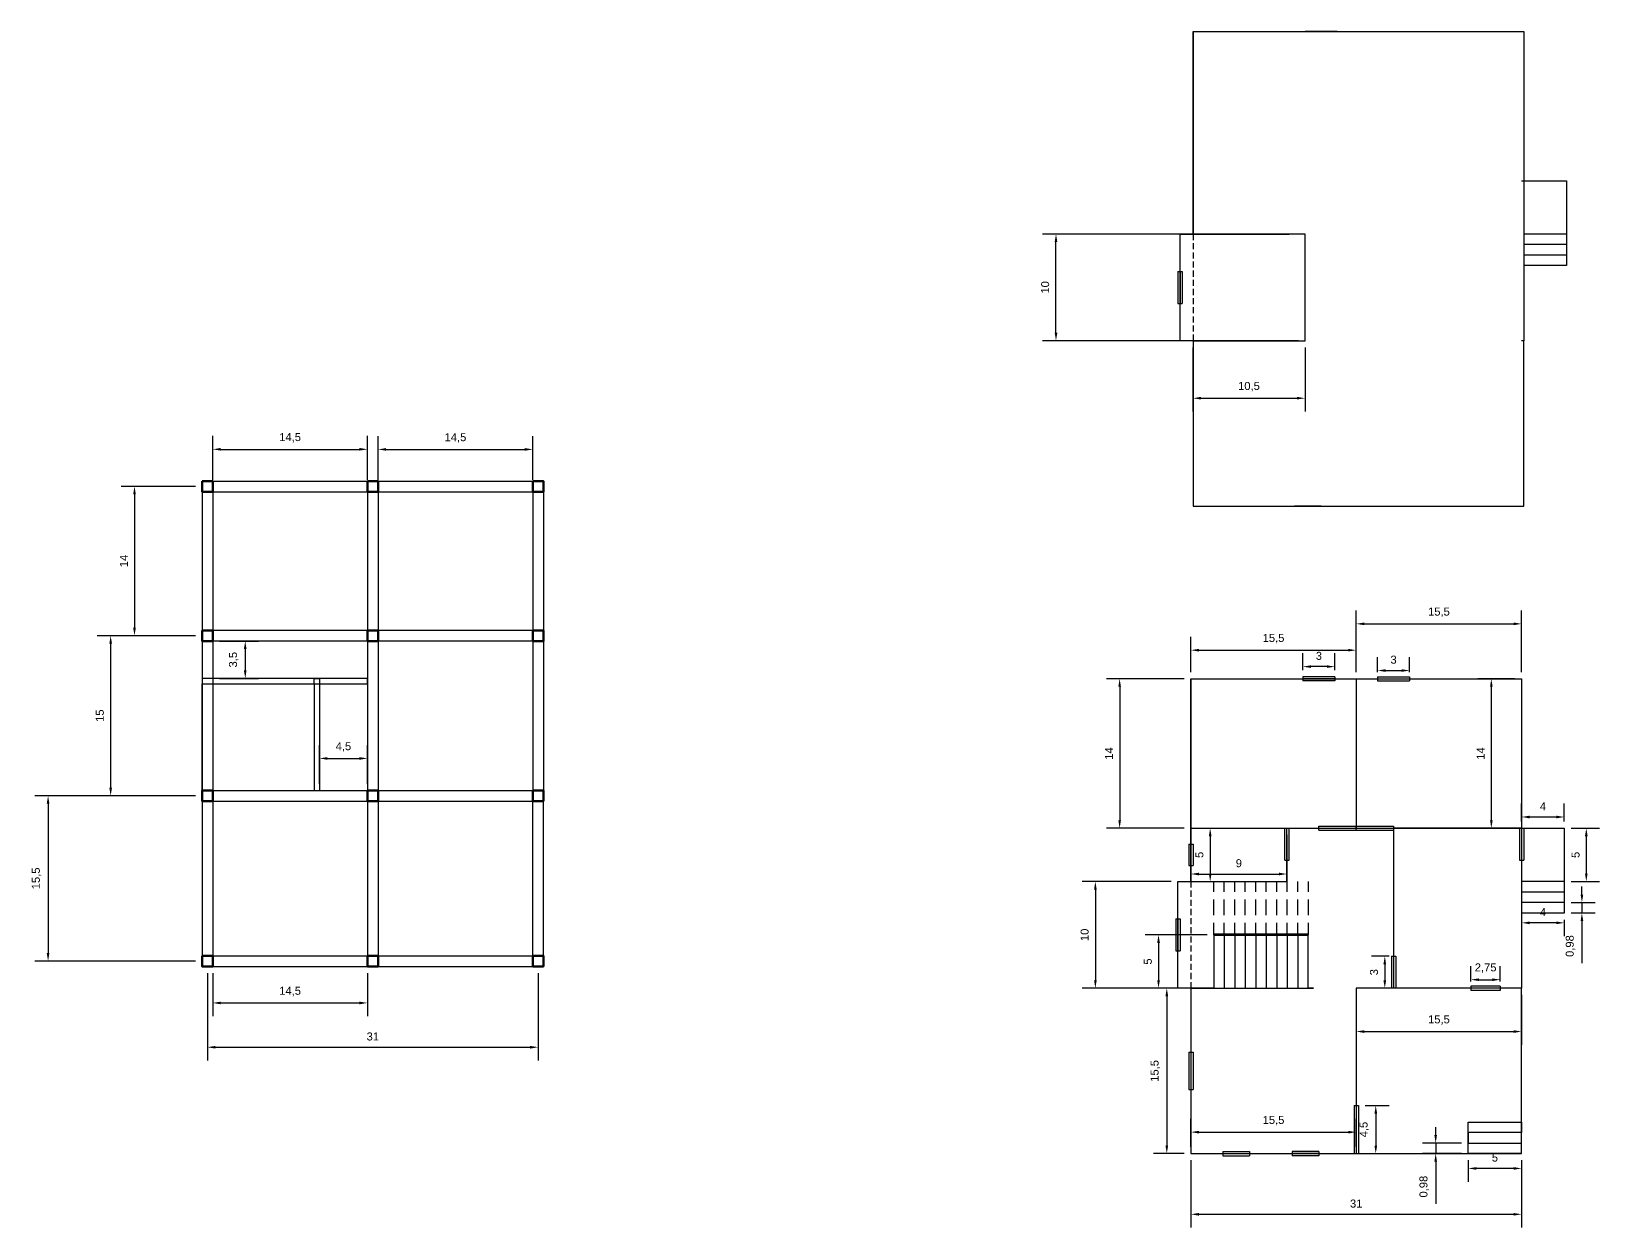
# Model space of a CAD drawing. Header units: feet. Extents: x 2058 to 2206, y 1961 to 2240.
# Drawn here: x 2057.8 to 2204.8, y 2127.8 to 2239.9 of the extents above; entities that cross this region are included whole.
import ezdxf

# ---------------------------------------------------------------- set-up
doc = ezdxf.new("R2010")
doc.units = ezdxf.units.FT
doc.header["$LTSCALE"] = 0.09
doc.linetypes.add('HIDDEN', pattern=[9.525, 6.35, -3.175])
doc.layers.add('Columns', color=160, linetype='Continuous', lineweight=158)
doc.layers.add('Dotted', color=31, linetype='HIDDEN')
doc.layers.add('Openings', color=130, linetype='Continuous')
doc.styles.get("Standard").update_dxf_attribs({"font": 'arial.ttf'})
doc.dimstyles.new('ISO-25', dxfattribs={"dimtxt": 0.75, "dimasz": 0.75, "dimexe": 1.25, "dimexo": 0.625, "dimtad": 1, "dimtxsty": 'Standard', "dimcen": 2.5, "dimadec": 0, "dimazin": 0, "dimtfac": 1, "dimtmove": 0, "dimatfit": 3, "dimfxl": 1, "dimarcsym": 0})

# ---------------------------------------------------------------- blocks, each defined once
blk = doc.blocks.new('*D21')
at = {"color": 0, "lineweight": -2, "transparency": 16777216}
for p, q in [((2166.71, 2210.3), (2166.71, 2204.29)), ((2177.21, 2210.3), (2177.21, 2204.29)), ((2167.46, 2205.54), (2176.46, 2205.54))]:
    blk.add_line(p, q, dxfattribs=at)
at = {"color": 0, "transparency": 16777216}
for points in [[(2167.46, 2205.67), (2167.46, 2205.42), (2166.71, 2205.54)], [(2176.46, 2205.67), (2176.46, 2205.42), (2177.21, 2205.54)]]:
    blk.add_solid(points, dxfattribs=at)
at = {"layer": 'Defpoints', "color": 0, "transparency": 16777216}
for p in [(2166.71, 2210.93), (2177.21, 2210.93), (2177.21, 2205.54)]:
    blk.add_point(p, dxfattribs=at)
at = {"color": 0, "transparency": 16777216, "insert": (2171.96, 2206.62), "char_height": 0.75, "attachment_point": 5}
blk.add_mtext('10,5', dxfattribs=at)
blk = doc.blocks.new('*D22')
at = {"color": 0, "lineweight": -2, "transparency": 16777216}
for p, q in [((2176.59, 2220.93), (2152.62, 2220.93)), ((2153.87, 2211.68), (2153.87, 2220.18)), ((2176.59, 2210.93), (2152.62, 2210.93))]:
    blk.add_line(p, q, dxfattribs=at)
at = {"color": 0, "transparency": 16777216}
for points in [[(2153.75, 2220.18), (2154, 2220.18), (2153.87, 2220.93)], [(2153.75, 2211.68), (2154, 2211.68), (2153.87, 2210.93)]]:
    blk.add_solid(points, dxfattribs=at)
at = {"layer": 'Defpoints', "color": 0, "transparency": 16777216}
for p in [(2153.87, 2220.93), (2177.21, 2220.93), (2177.21, 2210.93)]:
    blk.add_point(p, dxfattribs=at)
at = {"color": 0, "transparency": 16777216, "insert": (2152.86, 2215.93), "char_height": 0.75, "attachment_point": 5, "rotation": 90}
blk.add_mtext('10', dxfattribs=at)
blk = doc.blocks.new('*D23')
at = {"color": 0, "lineweight": -2, "transparency": 16777216}
for p, q in [((2073.21, 2183.28), (2064.02, 2183.28)), ((2065.27, 2182.53), (2065.27, 2169.03)), ((2073.21, 2168.28), (2064.02, 2168.28))]:
    blk.add_line(p, q, dxfattribs=at)
at = {"color": 0, "transparency": 16777216}
for points in [[(2065.15, 2182.53), (2065.4, 2182.53), (2065.27, 2183.28)], [(2065.15, 2169.03), (2065.4, 2169.03), (2065.27, 2168.28)]]:
    blk.add_solid(points, dxfattribs=at)
at = {"layer": 'Defpoints', "color": 0, "transparency": 16777216}
for p in [(2073.84, 2183.28), (2065.27, 2168.28), (2073.84, 2168.28)]:
    blk.add_point(p, dxfattribs=at)
at = {"color": 0, "transparency": 16777216, "insert": (2064.26, 2175.78), "char_height": 0.75, "attachment_point": 5, "rotation": 90}
blk.add_mtext('15', dxfattribs=at)
blk = doc.blocks.new('*D24')
at = {"color": 0, "lineweight": -2, "transparency": 16777216}
for p, q in [((2073.21, 2168.28), (2058.16, 2168.28)), ((2059.41, 2167.53), (2059.41, 2153.53)), ((2073.21, 2152.78), (2058.16, 2152.78))]:
    blk.add_line(p, q, dxfattribs=at)
at = {"color": 0, "transparency": 16777216}
for points in [[(2059.28, 2167.53), (2059.53, 2167.53), (2059.41, 2168.28)], [(2059.28, 2153.53), (2059.53, 2153.53), (2059.41, 2152.78)]]:
    blk.add_solid(points, dxfattribs=at)
at = {"layer": 'Defpoints', "color": 0, "transparency": 16777216}
for p in [(2073.84, 2168.28), (2059.41, 2152.78), (2073.84, 2152.78)]:
    blk.add_point(p, dxfattribs=at)
at = {"color": 0, "transparency": 16777216, "insert": (2058.33, 2160.53), "char_height": 0.75, "attachment_point": 5, "rotation": 90}
blk.add_mtext('15,5', dxfattribs=at)
blk = doc.blocks.new('*D25')
at = {"color": 0, "lineweight": -2, "transparency": 16777216}
for p, q in [((2074.34, 2151.65), (2074.34, 2143.46)), ((2105.34, 2151.65), (2105.34, 2143.46)), ((2075.09, 2144.71), (2104.59, 2144.71))]:
    blk.add_line(p, q, dxfattribs=at)
at = {"color": 0, "transparency": 16777216}
for points in [[(2075.09, 2144.83), (2075.09, 2144.58), (2074.34, 2144.71)], [(2104.59, 2144.83), (2104.59, 2144.58), (2105.34, 2144.71)]]:
    blk.add_solid(points, dxfattribs=at)
at = {"layer": 'Defpoints', "color": 0, "transparency": 16777216}
for p in [(2074.34, 2152.28), (2105.34, 2152.28), (2105.34, 2144.71)]:
    blk.add_point(p, dxfattribs=at)
at = {"color": 0, "transparency": 16777216, "insert": (2089.84, 2145.71), "char_height": 0.75, "attachment_point": 5}
blk.add_mtext('31', dxfattribs=at)
blk = doc.blocks.new('*D26')
at = {"color": 0, "lineweight": -2, "transparency": 16777216}
for p, q in [((2074.84, 2151.65), (2074.84, 2147.61)), ((2089.34, 2151.65), (2089.34, 2147.61)), ((2075.59, 2148.86), (2088.59, 2148.86))]:
    blk.add_line(p, q, dxfattribs=at)
at = {"color": 0, "transparency": 16777216}
for points in [[(2075.59, 2148.98), (2075.59, 2148.73), (2074.84, 2148.86)], [(2088.59, 2148.98), (2088.59, 2148.73), (2089.34, 2148.86)]]:
    blk.add_solid(points, dxfattribs=at)
at = {"layer": 'Defpoints', "color": 0, "transparency": 16777216}
for p in [(2074.84, 2152.28), (2089.34, 2152.28), (2089.34, 2148.86)]:
    blk.add_point(p, dxfattribs=at)
at = {"color": 0, "transparency": 16777216, "insert": (2082.09, 2149.93), "char_height": 0.75, "attachment_point": 5}
blk.add_mtext('14,5', dxfattribs=at)
blk = doc.blocks.new('*D27')
at = {"color": 0, "lineweight": -2, "transparency": 16777216}
for p, q in [((2073.21, 2197.28), (2066.26, 2197.28)), ((2067.51, 2196.53), (2067.51, 2184.03)), ((2073.21, 2183.28), (2066.26, 2183.28))]:
    blk.add_line(p, q, dxfattribs=at)
at = {"color": 0, "transparency": 16777216}
for points in [[(2067.38, 2196.53), (2067.63, 2196.53), (2067.51, 2197.28)], [(2067.38, 2184.03), (2067.63, 2184.03), (2067.51, 2183.28)]]:
    blk.add_solid(points, dxfattribs=at)
at = {"layer": 'Defpoints', "color": 0, "transparency": 16777216}
for p in [(2073.84, 2197.28), (2067.51, 2183.28), (2073.84, 2183.28)]:
    blk.add_point(p, dxfattribs=at)
at = {"color": 0, "transparency": 16777216, "insert": (2066.51, 2190.28), "char_height": 0.75, "attachment_point": 5, "rotation": 90}
blk.add_mtext('14', dxfattribs=at)
blk = doc.blocks.new('*D28')
at = {"color": 0, "lineweight": -2, "transparency": 16777216}
for p, q in [((2074.84, 2197.9), (2074.84, 2202)), ((2089.34, 2197.9), (2089.34, 2202)), ((2075.59, 2200.75), (2088.59, 2200.75))]:
    blk.add_line(p, q, dxfattribs=at)
at = {"color": 0, "transparency": 16777216}
for points in [[(2075.59, 2200.88), (2075.59, 2200.63), (2074.84, 2200.75)], [(2088.59, 2200.88), (2088.59, 2200.63), (2089.34, 2200.75)]]:
    blk.add_solid(points, dxfattribs=at)
at = {"layer": 'Defpoints', "color": 0, "transparency": 16777216}
for p in [(2089.34, 2200.75), (2074.84, 2197.28), (2089.34, 2197.28)]:
    blk.add_point(p, dxfattribs=at)
at = {"color": 0, "transparency": 16777216, "insert": (2082.09, 2201.83), "char_height": 0.75, "attachment_point": 5}
blk.add_mtext('14,5', dxfattribs=at)
blk = doc.blocks.new('*D29')
at = {"color": 0, "lineweight": -2, "transparency": 16777216}
for p, q in [((2090.34, 2197.9), (2090.34, 2201.99)), ((2104.84, 2197.9), (2104.84, 2201.99)), ((2091.09, 2200.74), (2104.09, 2200.74))]:
    blk.add_line(p, q, dxfattribs=at)
at = {"color": 0, "transparency": 16777216}
for points in [[(2091.09, 2200.87), (2091.09, 2200.62), (2090.34, 2200.74)], [(2104.09, 2200.87), (2104.09, 2200.62), (2104.84, 2200.74)]]:
    blk.add_solid(points, dxfattribs=at)
at = {"layer": 'Defpoints', "color": 0, "transparency": 16777216}
for p in [(2104.84, 2200.74), (2090.34, 2197.28), (2104.84, 2197.28)]:
    blk.add_point(p, dxfattribs=at)
at = {"color": 0, "transparency": 16777216, "insert": (2097.59, 2201.82), "char_height": 0.75, "attachment_point": 5}
blk.add_mtext('14,5', dxfattribs=at)
blk = doc.blocks.new('*D30')
at = {"color": 0, "lineweight": -2, "transparency": 16777216}
for p, q in [((2084.84, 2169.4), (2084.84, 2173.03)), ((2089.34, 2169.4), (2089.34, 2173.03)), ((2085.59, 2171.78), (2088.59, 2171.78))]:
    blk.add_line(p, q, dxfattribs=at)
at = {"color": 0, "transparency": 16777216}
for points in [[(2085.59, 2171.9), (2085.59, 2171.65), (2084.84, 2171.78)], [(2088.59, 2171.9), (2088.59, 2171.65), (2089.34, 2171.78)]]:
    blk.add_solid(points, dxfattribs=at)
at = {"layer": 'Defpoints', "color": 0, "transparency": 16777216}
for p in [(2089.34, 2171.78), (2084.84, 2168.78), (2089.34, 2168.78)]:
    blk.add_point(p, dxfattribs=at)
at = {"color": 0, "transparency": 16777216, "insert": (2087.09, 2172.85), "char_height": 0.75, "attachment_point": 5}
blk.add_mtext('4,5', dxfattribs=at)
blk = doc.blocks.new('*D31')
at = {"color": 0, "lineweight": -2, "transparency": 16777216}
for p, q in [((2075.46, 2182.78), (2079.14, 2182.78)), ((2077.89, 2182.03), (2077.89, 2180.03)), ((2075.46, 2179.28), (2079.14, 2179.28))]:
    blk.add_line(p, q, dxfattribs=at)
at = {"color": 0, "transparency": 16777216}
for points in [[(2077.76, 2182.03), (2078.01, 2182.03), (2077.89, 2182.78)], [(2077.76, 2180.03), (2078.01, 2180.03), (2077.89, 2179.28)]]:
    blk.add_solid(points, dxfattribs=at)
at = {"layer": 'Defpoints', "color": 0, "transparency": 16777216}
for p in [(2074.84, 2182.78), (2074.84, 2179.28), (2077.89, 2179.28)]:
    blk.add_point(p, dxfattribs=at)
at = {"color": 0, "transparency": 16777216, "insert": (2076.81, 2181.03), "char_height": 0.75, "attachment_point": 5, "rotation": 90}
blk.add_mtext('3,5', dxfattribs=at)
blk = doc.blocks.new('*D32')
at = {"color": 0, "lineweight": -2, "transparency": 16777216}
for p, q in [((2165.89, 2150.24), (2163.01, 2150.24)), ((2164.26, 2149.49), (2164.26, 2135.49)), ((2165.89, 2134.74), (2163.01, 2134.74))]:
    blk.add_line(p, q, dxfattribs=at)
at = {"color": 0, "transparency": 16777216}
for points in [[(2164.13, 2149.49), (2164.38, 2149.49), (2164.26, 2150.24)], [(2164.13, 2135.49), (2164.38, 2135.49), (2164.26, 2134.74)]]:
    blk.add_solid(points, dxfattribs=at)
at = {"layer": 'Defpoints', "color": 0, "transparency": 16777216}
for p in [(2166.51, 2150.24), (2164.26, 2134.74), (2166.51, 2134.74)]:
    blk.add_point(p, dxfattribs=at)
at = {"color": 0, "transparency": 16777216, "insert": (2163.18, 2142.49), "char_height": 0.75, "attachment_point": 5, "rotation": 90}
blk.add_mtext('15,5', dxfattribs=at)
blk = doc.blocks.new('*D33')
at = {"color": 0, "lineweight": -2, "transparency": 16777216}
for p, q in [((2166.51, 2134.11), (2166.51, 2127.8)), ((2197.51, 2134.11), (2197.51, 2127.8)), ((2167.26, 2129.05), (2196.76, 2129.05))]:
    blk.add_line(p, q, dxfattribs=at)
at = {"color": 0, "transparency": 16777216}
for points in [[(2167.26, 2129.17), (2167.26, 2128.92), (2166.51, 2129.05)], [(2196.76, 2129.17), (2196.76, 2128.92), (2197.51, 2129.05)]]:
    blk.add_solid(points, dxfattribs=at)
at = {"layer": 'Defpoints', "color": 0, "transparency": 16777216}
for p in [(2166.51, 2134.74), (2197.51, 2134.74), (2197.51, 2129.05)]:
    blk.add_point(p, dxfattribs=at)
at = {"color": 0, "transparency": 16777216, "insert": (2182.01, 2130.05), "char_height": 0.75, "attachment_point": 5}
blk.add_mtext('31', dxfattribs=at)
blk = doc.blocks.new('*D34')
at = {"color": 0, "lineweight": -2, "transparency": 16777216}
for p, q in [((2192.51, 2134.11), (2192.51, 2132.1)), ((2196.76, 2133.35), (2193.26, 2133.35)), ((2197.51, 2134.11), (2197.51, 2132.1))]:
    blk.add_line(p, q, dxfattribs=at)
at = {"color": 0, "transparency": 16777216}
for points in [[(2193.26, 2133.47), (2193.26, 2133.22), (2192.51, 2133.35)], [(2196.76, 2133.47), (2196.76, 2133.22), (2197.51, 2133.35)]]:
    blk.add_solid(points, dxfattribs=at)
at = {"layer": 'Defpoints', "color": 0, "transparency": 16777216}
for p in [(2192.51, 2134.74), (2197.51, 2134.74), (2192.51, 2133.35)]:
    blk.add_point(p, dxfattribs=at)
at = {"color": 0, "transparency": 16777216, "insert": (2195.01, 2134.36), "char_height": 0.75, "attachment_point": 5}
blk.add_mtext('5', dxfattribs=at)
blk = doc.blocks.new('*D35')
at = {"color": 0, "lineweight": -2, "transparency": 16777216}
for p, q in [((2189.46, 2136.47), (2189.46, 2137.22)), ((2191.89, 2135.72), (2188.21, 2135.72)), ((2189.46, 2135.72), (2189.46, 2134.74)), ((2191.89, 2134.74), (2188.21, 2134.74)), ((2189.46, 2133.99), (2189.46, 2130.04))]:
    blk.add_line(p, q, dxfattribs=at)
at = {"color": 0, "transparency": 16777216}
for points in [[(2189.33, 2136.47), (2189.58, 2136.47), (2189.46, 2135.72)], [(2189.33, 2133.99), (2189.58, 2133.99), (2189.46, 2134.74)]]:
    blk.add_solid(points, dxfattribs=at)
at = {"layer": 'Defpoints', "color": 0, "transparency": 16777216}
for p in [(2192.51, 2135.72), (2189.46, 2134.74), (2192.51, 2134.74)]:
    blk.add_point(p, dxfattribs=at)
at = {"color": 0, "transparency": 16777216, "insert": (2188.38, 2131.64), "char_height": 0.75, "attachment_point": 5, "rotation": 90}
blk.add_mtext('0,98', dxfattribs=at)
blk = doc.blocks.new('*D36')
at = {"color": 0, "lineweight": -2, "transparency": 16777216}
for p, q in [((2182.84, 2139.24), (2185.09, 2139.24)), ((2183.84, 2138.49), (2183.84, 2135.49)), ((2182.84, 2134.74), (2185.09, 2134.74))]:
    blk.add_line(p, q, dxfattribs=at)
at = {"color": 0, "transparency": 16777216}
for points in [[(2183.72, 2138.49), (2183.97, 2138.49), (2183.84, 2139.24)], [(2183.72, 2135.49), (2183.97, 2135.49), (2183.84, 2134.74)]]:
    blk.add_solid(points, dxfattribs=at)
at = {"layer": 'Defpoints', "color": 0, "transparency": 16777216}
for p in [(2182.21, 2139.24), (2182.21, 2134.74), (2183.84, 2134.74)]:
    blk.add_point(p, dxfattribs=at)
at = {"color": 0, "transparency": 16777216, "insert": (2182.77, 2136.99), "char_height": 0.75, "attachment_point": 5, "rotation": 90}
blk.add_mtext('4,5', dxfattribs=at)
blk = doc.blocks.new('*D37')
at = {"color": 0, "lineweight": -2, "transparency": 16777216}
for p, q in [((2164.68, 2160.24), (2156.31, 2160.24)), ((2157.56, 2159.49), (2157.56, 2150.99)), ((2164.68, 2150.24), (2156.31, 2150.24))]:
    blk.add_line(p, q, dxfattribs=at)
at = {"color": 0, "transparency": 16777216}
for points in [[(2157.44, 2159.49), (2157.69, 2159.49), (2157.56, 2160.24)], [(2157.44, 2150.99), (2157.69, 2150.99), (2157.56, 2150.24)]]:
    blk.add_solid(points, dxfattribs=at)
at = {"layer": 'Defpoints', "color": 0, "transparency": 16777216}
for p in [(2165.31, 2160.24), (2157.56, 2150.24), (2165.31, 2150.24)]:
    blk.add_point(p, dxfattribs=at)
at = {"color": 0, "transparency": 16777216, "insert": (2156.56, 2155.24), "char_height": 0.75, "attachment_point": 5, "rotation": 90}
blk.add_mtext('10', dxfattribs=at)
blk = doc.blocks.new('*D39')
at = {"color": 0, "lineweight": -2, "transparency": 16777216}
for p, q in [((2168.03, 2155.24), (2162.23, 2155.24)), ((2163.48, 2154.49), (2163.48, 2150.99)), ((2168.03, 2150.24), (2162.23, 2150.24))]:
    blk.add_line(p, q, dxfattribs=at)
at = {"color": 0, "transparency": 16777216}
for points in [[(2163.36, 2154.49), (2163.61, 2154.49), (2163.48, 2155.24)], [(2163.36, 2150.99), (2163.61, 2150.99), (2163.48, 2150.24)]]:
    blk.add_solid(points, dxfattribs=at)
at = {"layer": 'Defpoints', "color": 0, "transparency": 16777216}
for p in [(2168.66, 2155.24), (2163.48, 2150.24), (2168.66, 2150.24)]:
    blk.add_point(p, dxfattribs=at)
at = {"color": 0, "transparency": 16777216, "insert": (2162.48, 2152.74), "char_height": 0.75, "attachment_point": 5, "rotation": 90}
blk.add_mtext('5', dxfattribs=at)
blk = doc.blocks.new('*D40')
at = {"color": 0, "lineweight": -2, "transparency": 16777216}
for p, q in [((2166.51, 2135.36), (2166.51, 2138)), ((2182.01, 2135.36), (2182.01, 2138)), ((2167.26, 2136.75), (2181.26, 2136.75))]:
    blk.add_line(p, q, dxfattribs=at)
at = {"color": 0, "transparency": 16777216}
for points in [[(2167.26, 2136.87), (2167.26, 2136.62), (2166.51, 2136.75)], [(2181.26, 2136.87), (2181.26, 2136.62), (2182.01, 2136.75)]]:
    blk.add_solid(points, dxfattribs=at)
at = {"layer": 'Defpoints', "color": 0, "transparency": 16777216}
for p in [(2182.01, 2136.75), (2166.51, 2134.74), (2182.01, 2134.74)]:
    blk.add_point(p, dxfattribs=at)
at = {"color": 0, "transparency": 16777216, "insert": (2174.26, 2137.82), "char_height": 0.75, "attachment_point": 5}
blk.add_mtext('15,5', dxfattribs=at)
blk = doc.blocks.new('*D41')
at = {"color": 0, "lineweight": -2, "transparency": 16777216}
for p, q in [((2182.01, 2149.61), (2182.01, 2144.93)), ((2197.51, 2149.61), (2197.51, 2144.93)), ((2182.76, 2146.18), (2196.76, 2146.18))]:
    blk.add_line(p, q, dxfattribs=at)
at = {"color": 0, "transparency": 16777216}
for points in [[(2182.76, 2146.3), (2182.76, 2146.05), (2182.01, 2146.18)], [(2196.76, 2146.3), (2196.76, 2146.05), (2197.51, 2146.18)]]:
    blk.add_solid(points, dxfattribs=at)
at = {"layer": 'Defpoints', "color": 0, "transparency": 16777216}
for p in [(2182.01, 2150.24), (2197.51, 2150.24), (2197.51, 2146.18)]:
    blk.add_point(p, dxfattribs=at)
at = {"color": 0, "transparency": 16777216, "insert": (2189.76, 2147.25), "char_height": 0.75, "attachment_point": 5}
blk.add_mtext('15,5', dxfattribs=at)
blk = doc.blocks.new('*D42')
at = {"color": 0, "lineweight": -2, "transparency": 16777216}
for p, q in [((2192.76, 2150.86), (2192.76, 2152.29)), ((2195.51, 2150.86), (2195.51, 2152.29)), ((2193.51, 2151.04), (2194.76, 2151.04))]:
    blk.add_line(p, q, dxfattribs=at)
at = {"color": 0, "transparency": 16777216}
for points in [[(2193.51, 2151.16), (2193.51, 2150.91), (2192.76, 2151.04)], [(2194.76, 2151.16), (2194.76, 2150.91), (2195.51, 2151.04)]]:
    blk.add_solid(points, dxfattribs=at)
at = {"layer": 'Defpoints', "color": 0, "transparency": 16777216}
for p in [(2195.51, 2151.04), (2192.76, 2150.24), (2195.51, 2150.24)]:
    blk.add_point(p, dxfattribs=at)
at = {"color": 0, "transparency": 16777216, "insert": (2194.14, 2152.12), "char_height": 0.75, "width": 0.5724, "attachment_point": 5}
blk.add_mtext('2,75', dxfattribs=at)
blk = doc.blocks.new('*D43')
at = {"color": 0, "lineweight": -2, "transparency": 16777216}
for p, q in [((2185.09, 2153.24), (2183.44, 2153.24)), ((2184.69, 2152.49), (2184.69, 2150.99)), ((2185.09, 2150.24), (2183.44, 2150.24))]:
    blk.add_line(p, q, dxfattribs=at)
at = {"color": 0, "transparency": 16777216}
for points in [[(2184.56, 2152.49), (2184.81, 2152.49), (2184.69, 2153.24)], [(2184.56, 2150.99), (2184.81, 2150.99), (2184.69, 2150.24)]]:
    blk.add_solid(points, dxfattribs=at)
at = {"layer": 'Defpoints', "color": 0, "transparency": 16777216}
for p in [(2185.71, 2153.24), (2184.69, 2150.24), (2185.71, 2150.24)]:
    blk.add_point(p, dxfattribs=at)
at = {"color": 0, "transparency": 16777216, "insert": (2183.68, 2151.74), "char_height": 0.75, "attachment_point": 5, "rotation": 90}
blk.add_mtext('3', dxfattribs=at)
blk = doc.blocks.new('*D44')
at = {"color": 0, "lineweight": -2, "transparency": 16777216}
for p, q in [((2197.51, 2165.86), (2197.51, 2167.54)), ((2201.51, 2165.86), (2201.51, 2167.54)), ((2198.26, 2166.29), (2200.76, 2166.29))]:
    blk.add_line(p, q, dxfattribs=at)
at = {"color": 0, "transparency": 16777216}
for points in [[(2198.26, 2166.41), (2198.26, 2166.16), (2197.51, 2166.29)], [(2200.76, 2166.41), (2200.76, 2166.16), (2201.51, 2166.29)]]:
    blk.add_solid(points, dxfattribs=at)
at = {"layer": 'Defpoints', "color": 0, "transparency": 16777216}
for p in [(2197.51, 2165.24), (2201.51, 2166.29), (2201.51, 2165.24)]:
    blk.add_point(p, dxfattribs=at)
at = {"color": 0, "transparency": 16777216, "insert": (2199.51, 2167.29), "char_height": 0.75, "attachment_point": 5}
blk.add_mtext('4', dxfattribs=at)
blk = doc.blocks.new('*D45')
at = {"color": 0, "lineweight": -2, "transparency": 16777216}
for p, q in [((2202.14, 2165.24), (2204.82, 2165.24)), ((2203.57, 2164.49), (2203.57, 2160.99)), ((2202.14, 2160.24), (2204.82, 2160.24))]:
    blk.add_line(p, q, dxfattribs=at)
at = {"color": 0, "transparency": 16777216}
for points in [[(2203.45, 2164.49), (2203.7, 2164.49), (2203.57, 2165.24)], [(2203.45, 2160.99), (2203.7, 2160.99), (2203.57, 2160.24)]]:
    blk.add_solid(points, dxfattribs=at)
at = {"layer": 'Defpoints', "color": 0, "transparency": 16777216}
for p in [(2201.51, 2165.24), (2201.51, 2160.24), (2203.57, 2160.24)]:
    blk.add_point(p, dxfattribs=at)
at = {"color": 0, "transparency": 16777216, "insert": (2202.57, 2162.74), "char_height": 0.75, "attachment_point": 5, "rotation": 90}
blk.add_mtext('5', dxfattribs=at)
blk = doc.blocks.new('*D46')
at = {"color": 0, "lineweight": -2, "transparency": 16777216}
for p, q in [((2197.51, 2156.66), (2197.51, 2155.12)), ((2200.76, 2156.37), (2198.26, 2156.37)), ((2201.51, 2156.66), (2201.51, 2155.12))]:
    blk.add_line(p, q, dxfattribs=at)
at = {"color": 0, "transparency": 16777216}
for points in [[(2198.26, 2156.49), (2198.26, 2156.24), (2197.51, 2156.37)], [(2200.76, 2156.49), (2200.76, 2156.24), (2201.51, 2156.37)]]:
    blk.add_solid(points, dxfattribs=at)
at = {"layer": 'Defpoints', "color": 0, "transparency": 16777216}
for p in [(2197.51, 2157.29), (2197.51, 2156.37), (2201.51, 2157.29)]:
    blk.add_point(p, dxfattribs=at)
at = {"color": 0, "transparency": 16777216, "insert": (2199.51, 2157.37), "char_height": 0.75, "attachment_point": 5}
blk.add_mtext('4', dxfattribs=at)
blk = doc.blocks.new('*D47')
at = {"color": 0, "lineweight": -2, "transparency": 16777216}
for p, q in [((2203.16, 2159.02), (2203.16, 2159.77)), ((2202.14, 2158.27), (2204.41, 2158.27)), ((2203.16, 2158.27), (2203.16, 2157.29)), ((2202.14, 2157.29), (2204.41, 2157.29)), ((2203.16, 2156.54), (2203.16, 2152.59))]:
    blk.add_line(p, q, dxfattribs=at)
at = {"color": 0, "transparency": 16777216}
for points in [[(2203.04, 2159.02), (2203.29, 2159.02), (2203.16, 2158.27)], [(2203.04, 2156.54), (2203.29, 2156.54), (2203.16, 2157.29)]]:
    blk.add_solid(points, dxfattribs=at)
at = {"layer": 'Defpoints', "color": 0, "transparency": 16777216}
for p in [(2201.51, 2158.27), (2201.51, 2157.29), (2203.16, 2157.29)]:
    blk.add_point(p, dxfattribs=at)
at = {"color": 0, "transparency": 16777216, "insert": (2202.09, 2154.19), "char_height": 0.75, "attachment_point": 5, "rotation": 90}
blk.add_mtext('0,98', dxfattribs=at)
blk = doc.blocks.new('*D48')
at = {"color": 0, "lineweight": -2, "transparency": 16777216}
for p, q in [((2167.14, 2165.24), (2169.57, 2165.24)), ((2168.32, 2164.49), (2168.32, 2160.99)), ((2167.14, 2160.24), (2169.57, 2160.24))]:
    blk.add_line(p, q, dxfattribs=at)
at = {"color": 0, "transparency": 16777216}
for points in [[(2168.2, 2164.49), (2168.45, 2164.49), (2168.32, 2165.24)], [(2168.2, 2160.99), (2168.45, 2160.99), (2168.32, 2160.24)]]:
    blk.add_solid(points, dxfattribs=at)
at = {"layer": 'Defpoints', "color": 0, "transparency": 16777216}
for p in [(2166.51, 2165.24), (2166.51, 2160.24), (2168.32, 2160.24)]:
    blk.add_point(p, dxfattribs=at)
at = {"color": 0, "transparency": 16777216, "insert": (2167.31, 2162.74), "char_height": 0.75, "attachment_point": 5, "rotation": 90}
blk.add_mtext('5', dxfattribs=at)
blk = doc.blocks.new('*D49')
at = {"color": 0, "lineweight": -2, "transparency": 16777216}
for p, q in [((2166.51, 2164.61), (2166.51, 2159.69)), ((2175.51, 2164.61), (2175.51, 2159.69)), ((2167.26, 2160.94), (2174.76, 2160.94))]:
    blk.add_line(p, q, dxfattribs=at)
at = {"color": 0, "transparency": 16777216}
for points in [[(2167.26, 2161.07), (2167.26, 2160.82), (2166.51, 2160.94)], [(2174.76, 2161.07), (2174.76, 2160.82), (2175.51, 2160.94)]]:
    blk.add_solid(points, dxfattribs=at)
at = {"layer": 'Defpoints', "color": 0, "transparency": 16777216}
for p in [(2166.51, 2165.24), (2175.51, 2165.24), (2175.51, 2160.94)]:
    blk.add_point(p, dxfattribs=at)
at = {"color": 0, "transparency": 16777216, "insert": (2171.01, 2161.95), "char_height": 0.75, "attachment_point": 5}
blk.add_mtext('9', dxfattribs=at)
blk = doc.blocks.new('*D50')
at = {"color": 0, "lineweight": -2, "transparency": 16777216}
for p, q in [((2166.51, 2179.86), (2166.51, 2183.17)), ((2182.01, 2179.86), (2182.01, 2183.17)), ((2167.26, 2181.92), (2181.26, 2181.92))]:
    blk.add_line(p, q, dxfattribs=at)
at = {"color": 0, "transparency": 16777216}
for points in [[(2167.26, 2182.05), (2167.26, 2181.8), (2166.51, 2181.92)], [(2181.26, 2182.05), (2181.26, 2181.8), (2182.01, 2181.92)]]:
    blk.add_solid(points, dxfattribs=at)
at = {"layer": 'Defpoints', "color": 0, "transparency": 16777216}
for p in [(2182.01, 2181.92), (2166.51, 2179.24), (2182.01, 2179.24)]:
    blk.add_point(p, dxfattribs=at)
at = {"color": 0, "transparency": 16777216, "insert": (2174.26, 2183), "char_height": 0.75, "attachment_point": 5}
blk.add_mtext('15,5', dxfattribs=at)
blk = doc.blocks.new('*D51')
at = {"color": 0, "lineweight": -2, "transparency": 16777216}
for p, q in [((2165.89, 2179.24), (2158.59, 2179.24)), ((2159.84, 2178.49), (2159.84, 2165.99)), ((2165.89, 2165.24), (2158.59, 2165.24))]:
    blk.add_line(p, q, dxfattribs=at)
at = {"color": 0, "transparency": 16777216}
for points in [[(2159.71, 2178.49), (2159.96, 2178.49), (2159.84, 2179.24)], [(2159.71, 2165.99), (2159.96, 2165.99), (2159.84, 2165.24)]]:
    blk.add_solid(points, dxfattribs=at)
at = {"layer": 'Defpoints', "color": 0, "transparency": 16777216}
for p in [(2166.51, 2179.24), (2159.84, 2165.24), (2166.51, 2165.24)]:
    blk.add_point(p, dxfattribs=at)
at = {"color": 0, "transparency": 16777216, "insert": (2158.84, 2172.24), "char_height": 0.75, "attachment_point": 5, "rotation": 90}
blk.add_mtext('14', dxfattribs=at)
blk = doc.blocks.new('*D52')
at = {"color": 0, "lineweight": -2, "transparency": 16777216}
for p, q in [((2184.01, 2179.86), (2184.01, 2181.27)), ((2187.01, 2179.86), (2187.01, 2181.27)), ((2184.76, 2180.02), (2186.26, 2180.02))]:
    blk.add_line(p, q, dxfattribs=at)
at = {"color": 0, "transparency": 16777216}
for points in [[(2184.76, 2180.14), (2184.76, 2179.89), (2184.01, 2180.02)], [(2186.26, 2180.14), (2186.26, 2179.89), (2187.01, 2180.02)]]:
    blk.add_solid(points, dxfattribs=at)
at = {"layer": 'Defpoints', "color": 0, "transparency": 16777216}
for p in [(2187.01, 2180.02), (2184.01, 2179.24), (2187.01, 2179.24)]:
    blk.add_point(p, dxfattribs=at)
at = {"color": 0, "transparency": 16777216, "insert": (2185.51, 2181.03), "char_height": 0.75, "attachment_point": 5}
blk.add_mtext('3', dxfattribs=at)
blk = doc.blocks.new('*D53')
at = {"color": 0, "lineweight": -2, "transparency": 16777216}
for p, q in [((2177.01, 2180.06), (2177.01, 2181.63)), ((2180.01, 2180.06), (2180.01, 2181.63)), ((2179.26, 2180.38), (2177.76, 2180.38))]:
    blk.add_line(p, q, dxfattribs=at)
at = {"color": 0, "transparency": 16777216}
for points in [[(2177.76, 2180.51), (2177.76, 2180.26), (2177.01, 2180.38)], [(2179.26, 2180.51), (2179.26, 2180.26), (2180.01, 2180.38)]]:
    blk.add_solid(points, dxfattribs=at)
at = {"layer": 'Defpoints', "color": 0, "transparency": 16777216}
for p in [(2177.01, 2180.38), (2177.01, 2179.44), (2180.01, 2179.44)]:
    blk.add_point(p, dxfattribs=at)
at = {"color": 0, "transparency": 16777216, "insert": (2178.51, 2181.39), "char_height": 0.75, "attachment_point": 5}
blk.add_mtext('3', dxfattribs=at)
blk = doc.blocks.new('*D54')
at = {"color": 0, "lineweight": -2, "transparency": 16777216}
for p, q in [((2182.01, 2179.86), (2182.01, 2185.64)), ((2197.51, 2179.86), (2197.51, 2185.64)), ((2182.76, 2184.39), (2196.76, 2184.39))]:
    blk.add_line(p, q, dxfattribs=at)
at = {"color": 0, "transparency": 16777216}
for points in [[(2182.76, 2184.52), (2182.76, 2184.27), (2182.01, 2184.39)], [(2196.76, 2184.52), (2196.76, 2184.27), (2197.51, 2184.39)]]:
    blk.add_solid(points, dxfattribs=at)
at = {"layer": 'Defpoints', "color": 0, "transparency": 16777216}
for p in [(2197.51, 2184.39), (2182.01, 2179.24), (2197.51, 2179.24)]:
    blk.add_point(p, dxfattribs=at)
at = {"color": 0, "transparency": 16777216, "insert": (2189.76, 2185.47), "char_height": 0.75, "attachment_point": 5}
blk.add_mtext('15,5', dxfattribs=at)
blk = doc.blocks.new('*D55')
at = {"color": 0, "lineweight": -2, "transparency": 16777216}
for p, q in [((2196.89, 2179.24), (2193.42, 2179.24)), ((2194.67, 2178.49), (2194.67, 2165.99)), ((2196.89, 2165.24), (2193.42, 2165.24))]:
    blk.add_line(p, q, dxfattribs=at)
at = {"color": 0, "transparency": 16777216}
for points in [[(2194.55, 2178.49), (2194.8, 2178.49), (2194.67, 2179.24)], [(2194.55, 2165.99), (2194.8, 2165.99), (2194.67, 2165.24)]]:
    blk.add_solid(points, dxfattribs=at)
at = {"layer": 'Defpoints', "color": 0, "transparency": 16777216}
for p in [(2197.51, 2179.24), (2194.67, 2165.24), (2197.51, 2165.24)]:
    blk.add_point(p, dxfattribs=at)
at = {"color": 0, "transparency": 16777216, "insert": (2193.67, 2172.24), "char_height": 0.75, "attachment_point": 5, "rotation": 90}
blk.add_mtext('14', dxfattribs=at)

msp = doc.modelspace()

# ---------------------------------------------------------------- linework, layer by layer
for p, q in [((2166.714, 2239.928), (2197.714, 2239.928)), ((2166.714, 2220.928), (2166.714, 2239.928)), ((2166.714, 2239.928), (2166.714, 2225.928)), ((2166.714, 2239.928), (2182.214, 2239.928)), ((2166.714, 2239.928), (2166.714, 2225.928)), ((2197.714, 2239.928), (2197.714, 2210.928)), ((2166.714, 2225.928), (2166.714, 2220.928)), ((2166.714, 2225.928), (2166.714, 2220.928)), ((2197.714, 2225.928), (2197.714, 2215.928)), ((2197.714, 2225.928), (2197.714, 2210.928)), ((2197.714, 2225.928), (2197.714, 2210.928)), ((2197.714, 2225.928), (2201.714, 2225.928)), ((2201.714, 2225.928), (2201.714, 2220.928)), ((2165.506, 2210.928), (2165.506, 2220.928)), ((2165.506, 2220.928), (2166.714, 2220.928)), ((2166.714, 2220.928), (2175.714, 2220.928)), ((2177.214, 2220.928), (2175.714, 2220.928)), ((2177.214, 2210.928), (2177.214, 2220.928)), ((2201.714, 2220.928), (2197.714, 2220.928)), ((2201.714, 2220.928), (2201.714, 2217.975)), ((2201.714, 2219.944), (2197.714, 2219.944)), ((2201.714, 2218.959), (2197.714, 2218.959)), ((2201.714, 2217.975), (2197.714, 2217.975)), ((2168.856, 2210.928), (2165.506, 2210.928)), ((2166.714, 2210.928), (2177.214, 2210.928)), ((2166.714, 2210.928), (2166.714, 2195.428)), ((2197.714, 2210.928), (2197.514, 2210.928)), ((2197.714, 2195.428), (2197.714, 2210.928)), ((2074.838, 2197.775), (2073.838, 2197.775)), ((2073.838, 2197.775), (2073.838, 2196.775)), ((2074.338, 2197.775), (2105.338, 2197.775)), ((2074.838, 2196.775), (2074.838, 2197.775)), ((2074.838, 2196.775), (2074.838, 2197.775)), ((2090.338, 2197.775), (2089.338, 2197.775)), ((2089.338, 2197.775), (2089.338, 2196.775)), ((2090.338, 2196.775), (2090.338, 2197.775)), ((2105.838, 2197.775), (2104.838, 2197.775)), ((2104.838, 2197.775), (2104.838, 2196.775)), ((2105.838, 2196.775), (2105.838, 2197.775)), ((2073.838, 2197.275), (2073.838, 2183.275)), ((2073.838, 2196.775), (2074.838, 2196.775)), ((2074.338, 2196.775), (2105.338, 2196.775)), ((2074.838, 2197.275), (2074.838, 2183.275)), ((2089.338, 2197.275), (2089.338, 2152.775)), ((2089.338, 2196.775), (2090.338, 2196.775)), ((2090.338, 2197.275), (2090.338, 2152.775)), ((2104.838, 2197.275), (2104.838, 2168.275)), ((2104.838, 2196.775), (2105.838, 2196.775)), ((2105.838, 2197.275), (2105.838, 2168.275)), ((2166.714, 2195.428), (2197.714, 2195.428)), ((2074.838, 2183.775), (2073.838, 2183.775)), ((2073.838, 2183.775), (2073.838, 2182.775)), ((2073.838, 2183.275), (2073.838, 2168.275)), ((2073.838, 2182.775), (2074.838, 2182.775)), ((2105.338, 2183.775), (2074.338, 2183.775)), ((2105.338, 2182.775), (2074.338, 2182.775)), ((2074.838, 2182.775), (2074.838, 2183.775)), ((2074.838, 2183.275), (2074.838, 2168.275)), ((2104.838, 2183.775), (2105.838, 2183.775)), ((2104.838, 2182.775), (2104.838, 2183.775)), ((2105.838, 2182.775), (2104.838, 2182.775)), ((2105.838, 2183.775), (2105.838, 2182.775)), ((2089.338, 2179.275), (2073.838, 2179.275)), ((2073.838, 2168.775), (2073.838, 2178.775)), ((2073.838, 2178.775), (2084.338, 2178.775)), ((2084.338, 2178.775), (2084.338, 2179.275)), ((2084.338, 2179.275), (2084.838, 2179.275)), ((2084.338, 2178.775), (2084.338, 2168.775)), ((2084.338, 2178.775), (2089.338, 2178.775)), ((2084.838, 2179.275), (2084.838, 2168.775)), ((2089.338, 2178.775), (2089.338, 2179.275)), ((2166.514, 2179.24), (2197.514, 2179.24)), ((2166.514, 2160.24), (2166.514, 2179.24)), ((2166.514, 2179.24), (2166.514, 2165.24)), ((2166.514, 2179.24), (2182.014, 2179.24)), ((2166.514, 2179.24), (2166.514, 2165.24)), ((2182.014, 2179.24), (2182.014, 2165.24)), ((2197.514, 2179.24), (2197.514, 2150.24)), ((2074.838, 2168.775), (2073.838, 2168.775)), ((2073.838, 2168.775), (2073.838, 2167.775)), ((2073.838, 2168.275), (2073.838, 2152.775)), ((2074.338, 2168.775), (2084.838, 2168.775)), ((2074.838, 2167.775), (2074.838, 2168.775)), ((2074.838, 2168.275), (2074.838, 2152.775)), ((2084.838, 2168.775), (2085.838, 2168.775)), ((2085.838, 2168.775), (2089.838, 2168.775)), ((2089.838, 2168.775), (2105.338, 2168.775)), ((2104.838, 2168.775), (2105.838, 2168.775)), ((2104.838, 2167.775), (2104.838, 2168.775)), ((2104.838, 2152.775), (2104.838, 2168.275)), ((2105.838, 2168.775), (2105.838, 2167.775)), ((2105.838, 2152.775), (2105.838, 2168.275)), ((2073.838, 2167.775), (2074.838, 2167.775)), ((2074.338, 2167.775), (2084.838, 2167.775)), ((2084.838, 2167.775), (2085.838, 2167.775)), ((2085.838, 2167.775), (2089.838, 2167.775)), ((2089.838, 2167.775), (2105.338, 2167.775)), ((2105.838, 2167.775), (2104.838, 2167.775)), ((2166.514, 2165.24), (2166.514, 2160.24)), ((2166.514, 2165.24), (2166.514, 2160.24)), ((2166.514, 2165.24), (2178.514, 2165.24)), ((2197.514, 2165.24), (2185.514, 2165.24)), ((2197.514, 2165.24), (2185.514, 2165.24)), ((2185.514, 2165.24), (2185.514, 2153.24)), ((2185.514, 2165.24), (2197.514, 2165.24)), ((2197.514, 2165.24), (2197.514, 2155.24)), ((2197.514, 2165.24), (2197.514, 2150.24)), ((2197.514, 2165.24), (2197.514, 2150.24)), ((2197.514, 2165.24), (2201.514, 2165.24)), ((2201.514, 2165.24), (2201.514, 2160.24)), ((2175.514, 2160.24), (2175.514, 2162.24)), ((2165.306, 2150.24), (2165.306, 2160.24)), ((2165.306, 2160.24), (2166.514, 2160.24)), ((2166.514, 2160.24), (2175.514, 2160.24)), ((2168.656, 2159.267), (2168.656, 2160.24)), ((2169.64, 2159.267), (2169.64, 2160.24)), ((2170.624, 2159.267), (2170.624, 2160.24)), ((2171.608, 2159.267), (2171.608, 2160.24)), ((2172.593, 2159.267), (2172.593, 2160.24)), ((2173.577, 2159.267), (2173.577, 2160.24)), ((2174.561, 2159.267), (2174.561, 2160.24)), ((2175.545, 2159.267), (2175.545, 2160.24)), ((2176.53, 2159.267), (2176.53, 2160.24)), ((2177.514, 2160.24), (2177.514, 2159.267)), ((2201.514, 2160.24), (2197.514, 2160.24)), ((2201.514, 2159.255), (2197.514, 2159.255)), ((2201.514, 2160.24), (2201.514, 2157.287)), ((2168.656, 2157.083), (2168.656, 2158.544)), ((2169.64, 2157.083), (2169.64, 2158.544)), ((2170.624, 2157.083), (2170.624, 2158.544)), ((2171.608, 2157.083), (2171.608, 2158.544)), ((2172.593, 2157.083), (2172.593, 2158.544)), ((2173.577, 2157.083), (2173.577, 2158.544)), ((2174.561, 2157.083), (2174.561, 2158.544)), ((2175.545, 2157.083), (2175.545, 2158.544)), ((2176.53, 2157.083), (2176.53, 2158.544)), ((2177.514, 2158.544), (2177.514, 2157.083)), ((2201.514, 2158.271), (2197.514, 2158.271)), ((2168.656, 2155.24), (2168.656, 2156.36)), ((2169.64, 2155.24), (2169.64, 2156.36)), ((2170.624, 2155.24), (2170.624, 2156.36)), ((2171.608, 2155.24), (2171.608, 2156.36)), ((2172.593, 2155.24), (2172.593, 2156.36)), ((2173.577, 2155.24), (2173.577, 2156.36)), ((2174.561, 2155.24), (2174.561, 2156.36)), ((2175.545, 2155.24), (2175.545, 2156.36)), ((2176.53, 2155.24), (2176.53, 2156.36)), ((2177.514, 2156.36), (2177.514, 2155.24)), ((2201.514, 2157.287), (2197.514, 2157.287)), ((2177.514, 2155.29), (2168.656, 2155.29)), ((2168.656, 2155.24), (2168.656, 2150.24)), ((2177.514, 2155.19), (2168.656, 2155.19)), ((2169.64, 2155.24), (2169.64, 2150.24)), ((2170.624, 2155.24), (2170.624, 2150.24)), ((2171.608, 2155.24), (2171.608, 2150.24)), ((2172.593, 2155.24), (2172.593, 2150.24)), ((2173.577, 2155.24), (2173.577, 2150.24)), ((2174.561, 2155.24), (2174.561, 2150.24)), ((2175.545, 2155.24), (2175.545, 2150.24)), ((2176.53, 2155.24), (2176.53, 2150.24)), ((2177.514, 2150.24), (2177.514, 2155.24)), ((2074.838, 2153.275), (2073.838, 2153.275)), ((2073.838, 2153.275), (2073.838, 2152.275)), ((2074.838, 2153.275), (2073.838, 2153.275)), ((2073.838, 2152.275), (2074.838, 2152.275)), ((2074.338, 2153.275), (2105.338, 2153.275)), ((2074.338, 2152.275), (2105.338, 2152.275)), ((2074.838, 2152.275), (2074.838, 2153.275)), ((2089.338, 2152.775), (2089.338, 2152.275)), ((2089.338, 2152.275), (2090.338, 2152.275)), ((2090.338, 2152.275), (2090.338, 2153.275)), ((2105.838, 2153.275), (2104.838, 2153.275)), ((2104.838, 2153.275), (2104.838, 2152.275)), ((2105.338, 2152.275), (2105.838, 2152.275)), ((2105.838, 2152.775), (2105.838, 2153.275)), ((2105.838, 2152.275), (2105.838, 2152.775)), ((2168.656, 2150.24), (2165.306, 2150.24)), ((2166.514, 2150.24), (2177.014, 2150.24)), ((2166.514, 2150.24), (2166.514, 2134.74)), ((2177.014, 2150.24), (2178.014, 2150.24)), ((2178.014, 2150.24), (2177.514, 2150.24)), ((2197.514, 2150.24), (2182.014, 2150.24)), ((2182.014, 2150.24), (2182.014, 2139.24)), ((2197.514, 2134.74), (2197.514, 2150.24)), ((2192.514, 2134.74), (2192.514, 2137.692)), ((2192.514, 2137.692), (2197.514, 2137.692)), ((2197.514, 2137.692), (2197.514, 2136.708)), ((2197.514, 2136.708), (2192.514, 2136.708)), ((2192.514, 2136.708), (2192.514, 2135.724)), ((2192.514, 2135.724), (2197.514, 2135.724)), ((2166.514, 2134.74), (2197.514, 2134.74)), ((2197.514, 2134.74), (2192.514, 2134.74)), ((2197.514, 2134.74), (2192.514, 2134.74))]:
    msp.add_line(p, q)
at = {"layer": 'Columns'}
for points in [[(2073.838, 2197.775), (2074.838, 2197.775), (2074.838, 2196.775), (2073.838, 2196.775)], [(2073.838, 2197.775), (2074.838, 2197.775), (2074.838, 2196.775), (2073.838, 2196.775)], [(2089.338, 2197.775), (2090.338, 2197.775), (2090.338, 2196.775), (2089.338, 2196.775)], [(2104.838, 2197.775), (2105.838, 2197.775), (2105.838, 2196.775), (2104.838, 2196.775)], [(2073.838, 2183.775), (2074.838, 2183.775), (2074.838, 2182.775), (2073.838, 2182.775)], [(2089.338, 2183.775), (2090.338, 2183.775), (2090.338, 2182.775), (2089.338, 2182.775)], [(2104.838, 2183.775), (2105.838, 2183.775), (2105.838, 2182.775), (2104.838, 2182.775)], [(2073.838, 2168.775), (2074.838, 2168.775), (2074.838, 2167.775), (2073.838, 2167.775)], [(2089.338, 2168.775), (2090.338, 2168.775), (2090.338, 2167.775), (2089.338, 2167.775)], [(2104.838, 2168.775), (2105.838, 2168.775), (2105.838, 2167.775), (2104.838, 2167.775)], [(2073.838, 2153.275), (2074.838, 2153.275), (2074.838, 2152.275), (2073.838, 2152.275)], [(2089.338, 2153.275), (2090.338, 2153.275), (2090.338, 2152.275), (2089.338, 2152.275)], [(2104.838, 2153.275), (2105.838, 2153.275), (2105.838, 2152.275), (2104.838, 2152.275)]]:
    msp.add_lwpolyline(points, close=True, dxfattribs=at)
at = {"layer": 'Dotted'}
for p, q in [((2166.714, 2220.928), (2166.714, 2210.928)), ((2166.514, 2160.24), (2166.514, 2150.24))]:
    msp.add_line(p, q, dxfattribs=at)
at = {"layer": 'Openings'}
for p, q in [((2180.214, 2239.928), (2177.214, 2239.928)), ((2184.214, 2239.928), (2187.214, 2239.928)), ((2197.514, 2225.928), (2197.914, 2225.928)), ((2197.714, 2225.928), (2197.714, 2222.928)), ((2166.714, 2224.428), (2166.714, 2222.428)), ((2165.306, 2217.428), (2165.306, 2214.428)), ((2165.306, 2217.428), (2165.706, 2217.428)), ((2165.506, 2217.428), (2165.506, 2214.428)), ((2165.706, 2217.428), (2165.706, 2214.428)), ((2165.306, 2214.428), (2165.706, 2214.428)), ((2166.714, 2204.928), (2166.714, 2201.428)), ((2169.714, 2195.428), (2172.214, 2195.428)), ((2178.714, 2195.428), (2176.214, 2195.428)), ((2180.014, 2179.44), (2177.014, 2179.44)), ((2177.014, 2179.44), (2177.014, 2179.04)), ((2180.014, 2179.24), (2177.014, 2179.24)), ((2180.014, 2179.04), (2177.014, 2179.04)), ((2180.014, 2179.44), (2180.014, 2179.04)), ((2184.014, 2179.44), (2187.014, 2179.44)), ((2184.014, 2179.44), (2184.014, 2179.04)), ((2184.014, 2179.24), (2187.014, 2179.24)), ((2184.014, 2179.04), (2187.014, 2179.04)), ((2187.014, 2179.44), (2187.014, 2179.04)), ((2175.314, 2162.24), (2175.314, 2165.24)), ((2175.514, 2162.24), (2175.514, 2165.24)), ((2175.714, 2162.24), (2175.714, 2165.24)), ((2178.514, 2165.44), (2182.014, 2165.44)), ((2178.514, 2165.04), (2178.514, 2165.44)), ((2178.514, 2165.24), (2182.014, 2165.24)), ((2178.514, 2165.04), (2182.014, 2165.04)), ((2182.014, 2165.04), (2182.014, 2165.44)), ((2182.014, 2165.44), (2185.514, 2165.44)), ((2182.014, 2165.24), (2185.514, 2165.24)), ((2182.014, 2165.04), (2185.514, 2165.04)), ((2185.514, 2165.44), (2185.514, 2165.04)), ((2197.314, 2165.24), (2197.314, 2162.24)), ((2197.314, 2165.24), (2197.714, 2165.24)), ((2197.514, 2165.24), (2197.514, 2162.24)), ((2197.714, 2165.24), (2197.714, 2162.24)), ((2166.314, 2163.74), (2166.314, 2161.74)), ((2166.314, 2163.74), (2166.714, 2163.74)), ((2166.514, 2163.74), (2166.514, 2161.74)), ((2166.714, 2163.74), (2166.714, 2161.74)), ((2175.314, 2162.24), (2175.714, 2162.24)), ((2197.314, 2162.24), (2197.714, 2162.24)), ((2166.314, 2161.74), (2166.714, 2161.74)), ((2165.106, 2156.74), (2165.106, 2153.74)), ((2165.106, 2156.74), (2165.506, 2156.74)), ((2165.306, 2156.74), (2165.306, 2153.74)), ((2165.506, 2156.74), (2165.506, 2153.74)), ((2165.106, 2153.74), (2165.506, 2153.74)), ((2185.314, 2153.24), (2185.314, 2150.24)), ((2185.314, 2153.24), (2185.714, 2153.24)), ((2185.514, 2153.24), (2185.514, 2150.24)), ((2185.714, 2153.24), (2185.714, 2150.24)), ((2195.514, 2150.44), (2192.764, 2150.44)), ((2192.764, 2150.44), (2192.764, 2150.04)), ((2195.514, 2150.44), (2195.514, 2150.04)), ((2195.514, 2150.24), (2192.764, 2150.24)), ((2195.514, 2150.04), (2192.764, 2150.04)), ((2166.314, 2144.24), (2166.314, 2140.74)), ((2166.314, 2144.24), (2166.714, 2144.24)), ((2166.514, 2144.24), (2166.514, 2140.74)), ((2166.714, 2144.24), (2166.714, 2140.74)), ((2166.314, 2140.74), (2166.714, 2140.74)), ((2181.814, 2139.24), (2181.814, 2134.74)), ((2181.814, 2139.24), (2182.214, 2139.24)), ((2182.014, 2139.24), (2182.014, 2134.74)), ((2182.214, 2139.24), (2182.214, 2134.74)), ((2169.514, 2134.94), (2172.014, 2134.94)), ((2169.514, 2134.94), (2169.514, 2134.54)), ((2169.514, 2134.74), (2172.014, 2134.74)), ((2169.514, 2134.54), (2172.014, 2134.54)), ((2172.014, 2134.94), (2172.014, 2134.54)), ((2178.514, 2134.94), (2176.014, 2134.94)), ((2176.014, 2134.94), (2176.014, 2134.54)), ((2178.514, 2134.74), (2176.014, 2134.74)), ((2178.514, 2134.54), (2176.014, 2134.54)), ((2178.514, 2134.94), (2178.514, 2134.54))]:
    msp.add_line(p, q, dxfattribs=at)

# ---------------------------------------------------------------- dimensions: what is measured, and where the dimension line sits
for base, p1, p2, picture, middle in [((2153.871, 2220.928), (2177.214, 2210.928), (2177.214, 2220.928), '*D22', (2152.863, 2215.928)), ((2067.507, 2183.275), (2073.838, 2197.275), (2073.838, 2183.275), '*D27', (2066.505, 2190.275)), ((2065.272, 2168.275), (2073.838, 2183.275), (2073.838, 2168.275), '*D23', (2064.264, 2175.775)), ((2077.887, 2179.275), (2074.838, 2182.775), (2074.838, 2179.275), '*D31', (2076.811, 2181.025)), ((2159.837, 2165.24), (2166.514, 2179.24), (2166.514, 2165.24), '*D51', (2158.835, 2172.24)), ((2194.674, 2165.24), (2197.514, 2179.24), (2197.514, 2165.24), '*D55', (2193.673, 2172.24)), ((2059.41, 2152.775), (2073.838, 2168.275), (2073.838, 2152.775), '*D24', (2058.334, 2160.525)), ((2168.321, 2160.24), (2166.514, 2165.24), (2166.514, 2160.24), '*D48', (2167.314, 2162.74)), ((2203.573, 2160.24), (2201.514, 2165.24), (2201.514, 2160.24), '*D45', (2202.567, 2162.74)), ((2157.563, 2150.24), (2165.306, 2160.24), (2165.306, 2150.24), '*D37', (2156.555, 2155.24)), ((2203.163, 2157.287), (2201.514, 2158.271), (2201.514, 2157.287), '*D47', (2202.088, 2154.187)), ((2163.484, 2150.24), (2168.656, 2155.24), (2168.656, 2150.24), '*D39', (2162.478, 2152.74)), ((2164.259, 2134.74), (2166.514, 2150.24), (2166.514, 2134.74), '*D32', (2163.183, 2142.49)), ((2183.84, 2134.74), (2182.214, 2139.24), (2182.214, 2134.74), '*D36', (2182.766, 2136.99)), ((2189.455, 2134.74), (2192.514, 2135.724), (2192.514, 2134.74), '*D35', (2188.379, 2131.64))]:
    dim = msp.add_linear_dim(base=base, p1=p1, p2=p2, angle=90, dimstyle='ISO-25')
    dim.commit()
    dim.dimension.update_dxf_attribs({"geometry": picture, "text_midpoint": middle})
for base, p1, p2, picture, middle in [((2177.214, 2205.542), (2166.714, 2210.928), (2177.214, 2210.928), '*D21', (2171.964, 2206.618)), ((2089.338, 2200.753), (2074.838, 2197.275), (2089.338, 2197.275), '*D28', (2082.088, 2201.829)), ((2104.838, 2200.741), (2090.338, 2197.275), (2104.838, 2197.275), '*D29', (2097.588, 2201.817)), ((2197.514, 2184.392), (2182.014, 2179.24), (2197.514, 2179.24), '*D54', (2189.764, 2185.467)), ((2182.014, 2181.923), (2166.514, 2179.24), (2182.014, 2179.24), '*D50', (2174.264, 2182.999)), ((2177.014, 2180.384), (2180.014, 2179.44), (2177.014, 2179.44), '*D53', (2178.514, 2181.392)), ((2187.014, 2180.017), (2184.014, 2179.24), (2187.014, 2179.24), '*D52', (2185.514, 2181.025)), ((2089.338, 2171.778), (2084.838, 2168.775), (2089.338, 2168.775), '*D30', (2087.088, 2172.852)), ((2201.514, 2166.286), (2197.514, 2165.24), (2201.514, 2165.24), '*D44', (2199.514, 2167.286)), ((2175.514, 2160.941), (2166.514, 2165.24), (2175.514, 2165.24), '*D49', (2171.014, 2161.949)), ((2197.514, 2156.366), (2201.514, 2157.287), (2197.514, 2157.287), '*D46', (2199.514, 2157.366)), ((2105.338, 2144.707), (2074.338, 2152.275), (2105.338, 2152.275), '*D25', (2089.838, 2145.715)), ((2089.338, 2148.857), (2074.838, 2152.275), (2089.338, 2152.275), '*D26', (2082.088, 2149.933)), ((2197.514, 2146.179), (2182.014, 2150.24), (2197.514, 2150.24), '*D41', (2189.764, 2147.255)), ((2182.014, 2136.748), (2166.514, 2134.74), (2182.014, 2134.74), '*D40', (2174.264, 2137.824)), ((2197.514, 2129.047), (2166.514, 2134.74), (2197.514, 2134.74), '*D33', (2182.014, 2130.055)), ((2192.514, 2133.349), (2197.514, 2134.74), (2192.514, 2134.74), '*D34', (2195.014, 2134.355))]:
    dim = msp.add_linear_dim(base=base, p1=p1, p2=p2, dimstyle='ISO-25')
    dim.commit()
    dim.dimension.update_dxf_attribs({"geometry": picture, "text_midpoint": middle})
dim = msp.add_linear_dim(base=(2184.689, 2150.24), p1=(2185.714, 2153.24), p2=(2185.714, 2150.24), angle=90, dimstyle='ISO-25')
dim.commit()
dim.dimension.update_dxf_attribs({"geometry": '*D43', "text_midpoint": (2184.689, 2151.74), "dimtype": 160})
dim = msp.add_linear_dim(base=(2195.514, 2151.04), p1=(2192.764, 2150.24), p2=(2195.514, 2150.24), dimstyle='ISO-25')
dim.commit()
dim.dimension.update_dxf_attribs({"geometry": '*D42', "text_midpoint": (2194.139, 2151.04), "dimtype": 160})

doc.saveas('drawing.dxf')
